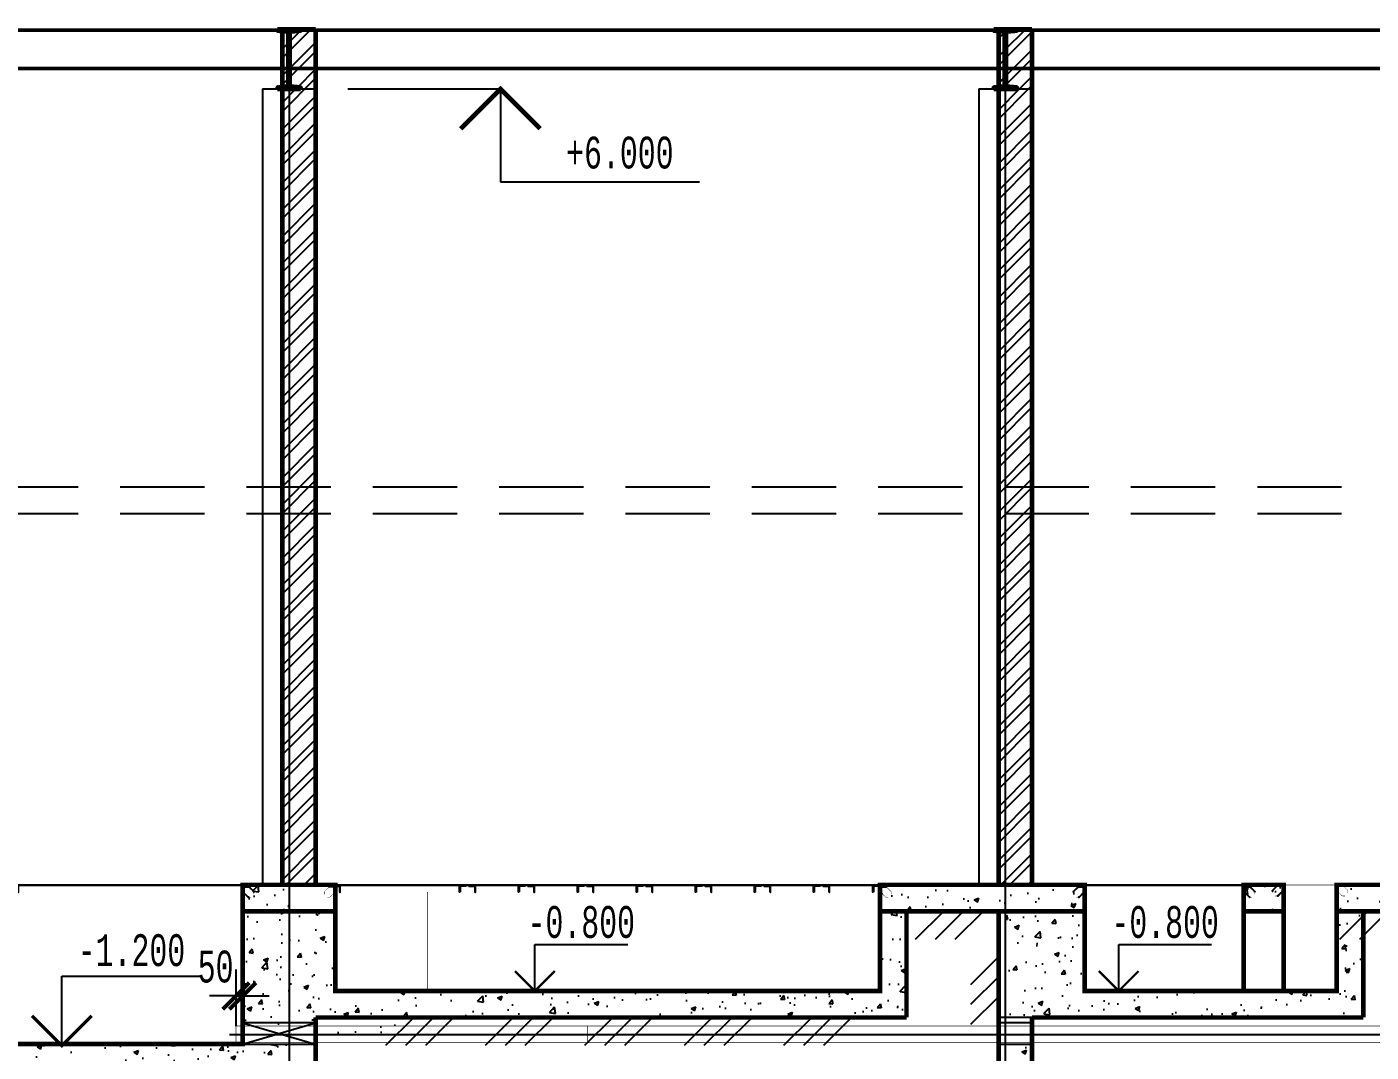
# Model space of a CAD drawing. Extents: x 419008 to 585152, y 366207 to 472224.
# Drawn here: x 521010 to 531145, y 416766 to 424494 of the extents above; entities that cross this region are included whole.
import ezdxf
from ezdxf.enums import TextEntityAlignment as Align

# ---------------------------------------------------------------- set-up
doc = ezdxf.new("R2010")
doc.units = 0
doc.header["$LTSCALE"] = 50
doc.header["$PDSIZE"] = -5
for name, pattern in [('CACHE', [0.375, 0.25, -0.125]), ('CONTINOUS', [16, 16, -1e-13]), ('DASHDOTX2', [2, 1, -0.5, 0, -0.5]), ('DASHED', [19.05, 12.7, -6.35]), ('HIDDEN4', [10, 5, -5])]:
    doc.linetypes.add(name, pattern=pattern)
doc.layers.get('0').update_dxf_attribs({"linetype": 'CONTINUOUS'})
doc.layers.get('Defpoints').update_dxf_attribs({"linetype": 'CONTINUOUS'})
for name, color, linetype in [('AXIS', 40, 'CONTINUOUS'), ('BRICK', 2, 'CONTINUOUS'), ('Metall', 230, 'CONTINUOUS'), ('WALL', 5, 'CONTINUOUS')]:
    doc.layers.add(name, color=color, linetype=linetype)
doc.styles.add('ST_1', font='monotxt.shx', dxfattribs={"width": 0.65, "height": 300})
doc.styles.add('ST_2', font='monotxt.shx', dxfattribs={"width": 0.65, "height": 240})
doc.styles.get("Standard").update_dxf_attribs({"font": 'monotxt.shx', "width": 0.65, "height": 300})
doc.dimstyles.get("Standard").update_dxf_attribs({"dimtxt": 300, "dimasz": 300, "dimexe": 2, "dimexo": 2, "dimgap": 0.09, "dimtad": 1, "dimdec": 0, "dimzin": 0, "dimdsep": 46, "dimtxsty": 'Standard', "dimcen": 0.09, "dimadec": 0, "dimazin": 0, "dimtfac": 1, "dimtdec": 0, "dimtofl": 0, "dimtmove": 0, "dimatfit": 3, "dimfxl": 1, "dimtolj": 1, "dimtzin": 0, "dimarcsym": 0})
pattern_1 = [(50, (254863.53, 336057.43), (364.36934, -31.87817), [38.1, -419.1]), (355, (254863.53, 336057.43), (-70.48565, 382.1133), [30.48, -335.28]), (100.451, (254893.9, 336054.77), (293.885, 350.23338), [32.38, -356.18]), (46.1842, (254863.53, 336159.03), (542.1581, -84.08466), [57.15, -628.65]), (96.6356, (254908.7, 336152), (474.8085, 494.8511), [48.57, -534.27]), (351.184, (254863.5, 336159), (474.8092, 494.8502), [45.72, -502.92]), (21, (254914.33, 336133.63), (303.22976, -204.53104), [38.1, -419.1]), (326, (254914.33, 336133.63), (123.60406, 368.37593), [30.48, -335.28]), (71.4514, (254939.6, 336116.58), (426.833, 163.8457), [32.38, -356.18]), (37.5, (254863.53, 336057.43), (6.177207, 169.11008), [0, -331.216, 0, -340.36, 0, -336.55]), (7.5, (254863.53, 336057.43), (133.63933, 200.36115), [0, -194.056, 0, -323.596, 0, -128.27]), (327.5, (254750.24, 336057.43), (271.18119, -11.45749), [0, -127, 0, -396.24, 0, -525.78]), (317.5, (254699.44, 336057.43), (296.25836, 50.85298), [0, -165.1, 0, -263.144, 0, -373.38])]
pattern_2 = [(45, (0, 3026.19), (-101.02788, 101.02788), []), (45, (67.35, 3026.19), (-101.02788, 101.02788), [])]

# ---------------------------------------------------------------- blocks, each defined once
blk = doc.blocks.new('o_3')
at = {"linetype": 'Continuous'}
for p, q in [((0, 0), (0, -7)), ((0, -7), (15, -7))]:
    blk.add_line(p, q, dxfattribs=at)
at = {"color": 7, "linetype": 'Continuous', "const_width": 0.35}
blk.add_lwpolyline([(-3, -3), (0, 0), (3, -3)], dxfattribs=at)
blk = doc.blocks.new('A$C7C8A6784')
blk.add_hatch(color=244).paths.add_polyline_path([(-5, -10), (-5, -48, 0.414214), (-4, -50), (0, -50), (0, 0), (-50, 0), (-50, -4, 0.414214), (-48, -5), (-10, -5, -0.414214)])
at = {"color": 244}
blk.add_lwpolyline([(0, 0), (-50, 0), (-50, -4, 0.414214), (-48, -5), (-10, -5, -0.414214), (-5, -10), (-5, -48, 0.414214), (-4, -50), (0, -50)], format="xyb", close=True, dxfattribs=at)
at = {"color": 244, "const_width": 3}
blk.add_lwpolyline([(-84, -62), (-84, -46, -0.198912), (-81, -39), (-51, -10, -0.198912), (-44, -7), (-17, -7, -0.414214), (-7, -17), (-7, -44, -0.198912), (-10, -51), (-39, -81, -0.198912), (-46, -84), (-62, -84)], format="xyb", dxfattribs=at)
blk = doc.blocks.new('A$C765538DE')
at = {"ltscale": 350}
for color, points in [(200, [(50.5, 5), (-1750.5, 5), (-1750.5, 9), (50.5, 9)]), (204, [(-1695.5, -4.5), (-1695.5, -43.5, 0.4142136), (-1694, -45), (-1690.5, -45), (-1690.5, 5), (-1740.5, 5), (-1740.5, 1.5, 0.4142136), (-1739, 0), (-1700, 0, -0.4142136)]), (204, [(0, 0), (39, 0, 0.4142136), (40.5, 1.5), (40.5, 5), (-9.5, 5), (-9.5, -45), (-6, -45, 0.4142136), (-4.5, -43.5), (-4.5, -4.5, -0.4142136)])]:
    blk.add_hatch(color=color, dxfattribs=at).paths.add_polyline_path(points)
at = {"color": 200, "ltscale": 350}
blk.add_lwpolyline([(50.5, 5), (-1750.5, 5), (-1750.5, 9), (50.5, 9)], close=True, dxfattribs=at)
at = {"color": 204, "ltscale": 350}
for points in [[(-1690.5, 5), (-1740.5, 5), (-1740.5, 1.5, 0.4142136), (-1739, 0), (-1700, 0, -0.4142136), (-1695.5, -4.5), (-1695.5, -43.5, 0.4142136), (-1694, -45), (-1690.5, -45)], [(-9.5, 5), (40.5, 5), (40.5, 1.5, -0.4142136), (39, 0), (0, 0, 0.4142136), (-4.5, -4.5), (-4.5, -43.5, -0.4142136), (-6, -45), (-9.5, -45)]]:
    blk.add_lwpolyline(points, format="xyb", close=True, dxfattribs=at)
at = {"color": 204, "ltscale": 350, "const_width": 2}
for points in [[(-1690.5, 0), (-9.5, 0)], [(-1690.5, -45), (-9.5, -45)]]:
    blk.add_lwpolyline(points, dxfattribs=at)
blk = doc.blocks.new('A$C207459C2')
at = {"ltscale": 350}
for color, points in [(200, [(50.5, 5), (-394.5, 5), (-394.5, 9), (50.5, 9)]), (204, [(-339.5, -4.5), (-339.5, -43.5, 0.4142136), (-338, -45), (-334.5, -45), (-334.5, 5), (-384.5, 5), (-384.5, 1.5, 0.4142136), (-383, 0), (-344, 0, -0.4142136)]), (204, [(0, 0), (39, 0, 0.4142136), (40.5, 1.5), (40.5, 5), (-9.5, 5), (-9.5, -45), (-6, -45, 0.4142136), (-4.5, -43.5), (-4.5, -4.5, -0.4142136)])]:
    blk.add_hatch(color=color, dxfattribs=at).paths.add_polyline_path(points)
at = {"color": 200, "ltscale": 350}
blk.add_lwpolyline([(50.5, 5), (-394.5, 5), (-394.5, 9), (50.5, 9)], close=True, dxfattribs=at)
at = {"color": 204, "ltscale": 350}
for points in [[(-334.5, 5), (-384.5, 5), (-384.5, 1.5, 0.4142136), (-383, 0), (-344, 0, -0.4142136), (-339.5, -4.5), (-339.5, -43.5, 0.4142136), (-338, -45), (-334.5, -45)], [(-9.5, 5), (40.5, 5), (40.5, 1.5, -0.4142136), (39, 0), (0, 0, 0.4142136), (-4.5, -4.5), (-4.5, -43.5, -0.4142136), (-6, -45), (-9.5, -45)]]:
    blk.add_lwpolyline(points, format="xyb", close=True, dxfattribs=at)
at = {"color": 204, "linetype": 'CACHE', "ltscale": 350, "const_width": 2}
blk.add_lwpolyline([(-334.5, 0), (-9.5, 0)], dxfattribs=at)
at = {"color": 204, "ltscale": 350, "const_width": 2}
blk.add_lwpolyline([(-334.5, -45), (-9.5, -45)], dxfattribs=at)
blk = doc.blocks.new('A$C74D87A58')
at = {"ltscale": 350}
for color, points in [(200, [(50.5, 5), (-969.5, 5), (-969.5, 9), (50.5, 9)]), (204, [(-959.5, 5), (-959.5, 1.5, 0.4142136), (-958, 0), (-919, 0, -0.4142136), (-914.5, -4.5), (-914.5, -43.5, 0.4142136), (-913, -45), (-909.5, -45), (-909.5, 5)]), (204, [(-9.5, 5), (-9.5, -45), (-6, -45, 0.4142136), (-4.5, -43.5), (-4.5, -4.5, -0.4142136), (0, 0), (39, 0, 0.4142136), (40.5, 1.5), (40.5, 5)])]:
    blk.add_hatch(color=color, dxfattribs=at).paths.add_polyline_path(points)
at = {"color": 200, "ltscale": 350}
blk.add_lwpolyline([(50.5, 5), (-969.5, 5), (-969.5, 9), (50.5, 9)], close=True, dxfattribs=at)
at = {"color": 204, "ltscale": 350}
for points in [[(-909.5, 5), (-959.5, 5), (-959.5, 1.5, 0.4142136), (-958, 0), (-919, 0, -0.4142136), (-914.5, -4.5), (-914.5, -43.5, 0.4142136), (-913, -45), (-909.5, -45)], [(-9.5, 5), (40.5, 5), (40.5, 1.5, -0.4142136), (39, 0), (0, 0, 0.4142136), (-4.5, -4.5), (-4.5, -43.5, -0.4142136), (-6, -45), (-9.5, -45)]]:
    blk.add_lwpolyline(points, format="xyb", close=True, dxfattribs=at)
at = {"color": 204, "linetype": 'CACHE', "ltscale": 350, "const_width": 2}
blk.add_lwpolyline([(-909.5, 0), (-9.5, 0)], dxfattribs=at)
at = {"color": 204, "ltscale": 350, "const_width": 2}
blk.add_lwpolyline([(-909.5, -45), (-9.5, -45)], dxfattribs=at)
blk = doc.blocks.new('A$C377806D1')
at = {"ltscale": 350}
for color, points in [(200, [(1251, 5), (-50, 5), (-50, 9), (1251, 9)]), (204, [(4, -4), (4, -44, 0.414214), (6, -45), (10, -45), (10, 5), (-40, 5), (-40, 2, 0.414214), (-39, 0), (0, 0, -0.414214)]), (204, [(1200, 0), (1239, 0, 0.414214), (1241, 2), (1241, 5), (1191, 5), (1191, -45), (1194, -45, 0.414214), (1196, -44), (1196, -4, -0.414214)])]:
    blk.add_hatch(color=color, dxfattribs=at).paths.add_polyline_path(points)
at = {"color": 200, "ltscale": 350}
blk.add_lwpolyline([(1251, 5), (-50, 5), (-50, 9), (1251, 9)], close=True, dxfattribs=at)
at = {"color": 204, "ltscale": 350}
for points in [[(10, 5), (-40, 5), (-40, 2, 0.414214), (-39, 0), (0, 0, -0.414214), (4, -4), (4, -44, 0.414214), (6, -45), (10, -45)], [(1191, 5), (1241, 5), (1241, 2, -0.414214), (1239, 0), (1200, 0, 0.414214), (1196, -4), (1196, -44, -0.414214), (1194, -45), (1191, -45)]]:
    blk.add_lwpolyline(points, format="xyb", close=True, dxfattribs=at)
at = {"color": 204, "linetype": 'CACHE', "ltscale": 350, "const_width": 2}
blk.add_lwpolyline([(10, 0), (1191, 0)], dxfattribs=at)
at = {"color": 204, "ltscale": 350, "const_width": 2}
blk.add_lwpolyline([(10, -45), (1191, -45)], dxfattribs=at)
blk = doc.blocks.new('_ARCHTICK')
at = {"color": 0, "linetype": 'ByBlock', "const_width": 0.15}
blk.add_lwpolyline([(-0.5, -0.5), (0.5, 0.5)], dxfattribs=at)
blk = doc.blocks.new('*D55')
at = {"layer": 'Defpoints', "color": 0, "linetype": 'CONTINOUS', "transparency": 16777216}
for p in [(522637, 417189), (522587, 416961), (522637, 416961)]:
    blk.add_point(p, dxfattribs=at)
at = {"layer": 'WALL', "color": 174, "linetype": 'CONTINOUS', "lineweight": -2, "transparency": 16777216}
for p, q in [((522587, 416961), (522587, 417389)), ((522637, 416961), (522637, 417389)), ((522587, 417189), (522387, 417189)), ((522587, 417189), (522637, 417189)), ((522637, 417189), (522837, 417189))]:
    blk.add_line(p, q, dxfattribs=at)
at = {"layer": 'WALL', "color": 174, "linetype": 'CONTINOUS', "lineweight": -2, "transparency": 16777216, "xscale": 200, "yscale": 200, "zscale": 200}
blk.add_blockref('_ARCHTICK', (522587, 417189), dxfattribs=at)
at = {"layer": 'WALL', "color": 174, "linetype": 'CONTINOUS', "lineweight": -2, "transparency": 16777216, "xscale": 200, "yscale": 200, "zscale": 200, "rotation": 180}
blk.add_blockref('_ARCHTICK', (522637, 417189), dxfattribs=at)
at = {"layer": 'WALL', "color": 174, "linetype": 'CONTINOUS', "transparency": 16777216, "insert": (522433, 417409), "char_height": 240, "attachment_point": 5, "style": 'ST_2'}
blk.add_mtext('\\A1;50', dxfattribs=at)
blk = doc.blocks.new('o_1')
at = {"linetype": 'Continuous'}
for p, q in [((0, 7), (14, 7)), ((0, 0), (0, 7))]:
    blk.add_line(p, q, dxfattribs=at)
at = {"color": 7, "linetype": 'Continuous', "const_width": 0.35}
blk.add_lwpolyline([(-3, 3), (0, 0), (3, 3)], dxfattribs=at)

msp = doc.modelspace()

# ---------------------------------------------------------------- hatches: boundary and pattern name
at = {"layer": 'BRICK'}
h = msp.add_hatch(dxfattribs=at)
h.set_pattern_fill('ANSI32', color=256, scale=15, style=0)
h.set_pattern_definition(pattern_2)
h.paths.add_polyline_path([(523186.8, 424026.9), (522986.8, 424026.9), (522986.8, 421026.9), (523186.8, 421026.9)])
h.paths.add_polyline_path([(523186.8, 424176.9), (522991.4, 424176.9), (522991.4, 424060.6, 0.3888787), (523006.8, 424043.8), (523067.8, 424038.5, -0.3888787), (523074, 424031.7), (523074, 424026.9), (523186.8, 424026.9)])
h.paths.add_polyline_path([(523186.8, 424465.9), (523069.9, 424465.9, -0.0827729), (523067.8, 424465.4), (523006.8, 424460, 0.3888787), (522991.4, 424443.2), (522991.4, 424187.9), (523186.8, 424187.9)])
h.paths.add_polyline_path([(522982.1, 424443.2, 0.3888787), (522966.7, 424460), (522936.8, 424462.6), (522936.8, 424187.9), (522982.1, 424187.9)])
h.paths.add_polyline_path([(522982.1, 424176.9), (522936.8, 424176.9), (522936.8, 424041.2), (522966.7, 424043.8, 0.3888787), (522982.1, 424060.6)])
h.paths.add_polyline_path([(522986.8, 424026.9), (522936.8, 424026.9), (522936.8, 421026.9), (522986.8, 421026.9)])
h.paths.add_polyline_path([(523186.8, 421026.9), (522986.8, 421026.9), (522986.8, 420826.9), (523186.8, 420826.9)])
h.paths.add_polyline_path([(522986.8, 421026.9), (522936.8, 421026.9), (522936.8, 420826.9), (522986.8, 420826.9)])
h.paths.add_polyline_path([(523186.8, 420826.9), (522986.8, 420826.9), (522986.8, 418026.7), (523186.8, 418026.7)])
h.paths.add_polyline_path([(522986.8, 420826.9), (522936.8, 420826.9), (522936.8, 418026.7), (522986.8, 418026.7)])
h = msp.add_hatch(dxfattribs=at)
h.set_pattern_fill('ANSI32', color=256, scale=15, style=0)
h.set_pattern_definition(pattern_2)
h.paths.add_polyline_path([(528586.8, 424465.9), (528469.9, 424465.9, -0.0827729), (528467.8, 424465.4), (528406.8, 424460, 0.3888787), (528391.4, 424443.2), (528391.4, 424187.9), (528586.8, 424187.9)])
h.paths.add_polyline_path([(528382.1, 424443.2, 0.3888787), (528366.7, 424460), (528336.8, 424462.6), (528336.8, 424187.9), (528382.1, 424187.9)])
h.paths.add_polyline_path([(528586.8, 424176.9), (528391.4, 424176.9), (528391.4, 424060.6, 0.3888787), (528406.8, 424043.8), (528467.8, 424038.5, -0.3888787), (528474, 424031.7), (528474, 424026.9), (528586.8, 424026.9)])
h.paths.add_polyline_path([(528586.8, 424187.9), (528391.4, 424187.9), (528391.4, 424176.9), (528586.8, 424176.9)])
h.paths.add_polyline_path([(528382.1, 424187.9), (528336.8, 424187.9), (528336.8, 424176.9), (528382.1, 424176.9)])
h.paths.add_polyline_path([(528382.1, 424176.9), (528336.8, 424176.9), (528336.8, 424041.2), (528366.7, 424043.8, 0.3888787), (528382.1, 424060.6)])
h = msp.add_hatch(dxfattribs=at)
h.set_pattern_fill('ANSI32', color=256, scale=15, style=0)
h.set_pattern_definition(pattern_2)
h.paths.add_polyline_path([(528586.8, 424026.9), (528386.8, 424026.9), (528386.8, 421026.9), (528586.8, 421026.9)])
h.paths.add_polyline_path([(528386.8, 424026.9), (528336.8, 424026.9), (528336.8, 421026.9), (528386.8, 421026.9)])
h.paths.add_polyline_path([(528586.8, 421026.9), (528386.8, 421026.9), (528386.8, 420826.9), (528586.8, 420826.9)])
h.paths.add_polyline_path([(528386.8, 421026.9), (528336.8, 421026.9), (528336.8, 420826.9), (528386.8, 420826.9)])
h.paths.add_polyline_path([(528586.8, 420826.9), (528386.8, 420826.9), (528386.8, 418026.7), (528586.8, 418026.7)])
h.paths.add_polyline_path([(528386.8, 420826.9), (528336.8, 420826.9), (528336.8, 418026.7), (528386.8, 418026.7)])
at = {"layer": 'WALL', "linetype": 'CONTINOUS'}
h = msp.add_hatch(dxfattribs=at)
h.set_pattern_fill('AR-CONC', color=256, scale=2, style=0)
h.set_pattern_definition(pattern_1)
h.paths.add_polyline_path([(522986.8, 418026.7), (522687.3, 418026.7), (522687.3, 418008.7), (522720.6, 417975.4), (522720.6, 417971.2), (522720.6, 417933.9), (522683.3, 417933.9), (522679.1, 417933.9), (522645.3, 417967.7), (522636.8, 417967.7), (522636.8, 417826.7), (522986.8, 417826.7)])
h.paths.add_polyline_path([(523336.8, 417826.7), (522986.8, 417826.7), (522986.8, 416898.9), (523840.1, 416898.9), (523770.8, 417026.7), (527641.8, 417026.7), (527641.8, 417826.7), (527441.8, 417826.7), (527441.8, 417226.7), (523336.8, 417226.7)])
h = msp.add_hatch(dxfattribs=at)
h.set_pattern_fill('AR-CONC', color=256, scale=2, style=0)
h.set_pattern_definition(pattern_1)
h.paths.add_polyline_path([(528386.8, 418026.7), (527446.8, 418026.7), (527446.8, 418017.7), (527491.8, 418017.7), (527491.8, 418009.2), (527525.6, 417975.4), (527525.6, 417971.2, 0.1989124), (527522.7, 417978.3), (527493.2, 418007.8, 0.1989124), (527486.1, 418010.7), (527458.8, 418010.7, 0.4142136), (527448.8, 418000.7), (527448.8, 417973.4, 0.1989124), (527451.7, 417966.3), (527484.1, 417933.9), (527488.3, 417933.9, -0.1989124), (527481.2, 417936.8), (527450.3, 417967.7), (527441.8, 417967.7), (527441.8, 417826.7), (528336.8, 417826.7), (528386.8, 417826.7)])
h.paths.add_polyline_path([(528984.8, 417967.7), (528976.3, 417967.7), (528942.4, 417933.9), (528938.3, 417933.9, 0.1989124), (528945.3, 417936.8), (528974.8, 417966.3, 0.1989124), (528977.8, 417973.4), (528977.8, 418000.7, 0.4142136), (528967.8, 418010.7), (528940.4, 418010.7, 0.1989124), (528933.3, 418007.8), (528903.8, 417978.3, 0.1989124), (528900.9, 417971.2), (528900.9, 417975.4), (528934.8, 418009.2), (528934.8, 418022.7), (528934.3, 418022.7), (528934.3, 418026.7), (528386.8, 418026.7), (528386.8, 417826.7), (528984.8, 417826.7)])
h = msp.add_hatch(dxfattribs=at)
h.set_pattern_fill('AR-CONC', color=256, scale=2, style=0)
h.set_pattern_definition(pattern_1)
h.paths.add_polyline_path([(531084.8, 417826.7), (530884.8, 417826.7), (530884.8, 417226.7), (531084.8, 417226.7)])
h.paths.add_polyline_path([(530474.8, 417975.3, 0.1989124), (530477.8, 417982.4), (530477.8, 418009.7, 0.4142136), (530467.8, 418019.7), (530440.4, 418019.7, 0.1989124), (530433.3, 418016.8), (530403.8, 417987.3, 0.1989124), (530400.9, 417980.2), (530400.9, 417984.4), (530434.8, 418018.2), (530434.8, 418026.7), (530235.6, 418026.7), (530235.6, 418022.7), (530225.6, 418022.7), (530225.6, 418017.7), (530234.8, 418017.7), (530234.8, 418009.2), (530265.7, 417978.3), (530268.6, 417975.4), (530268.6, 417971.2, 0.1989124), (530265.7, 417978.3), (530236.2, 418007.8, 0.1989124), (530229.1, 418010.7), (530201.8, 418010.7, 0.4142136), (530191.8, 418000.7), (530191.8, 417973.4, 0.1989124), (530194.7, 417966.3), (530224.2, 417936.8, 0.1989124), (530231.3, 417933.9), (530227.1, 417933.9), (530193.3, 417967.7), (530184.8, 417967.7), (530184.8, 417826.7), (530484.8, 417826.7), (530484.8, 417976.7), (530476.3, 417976.7), (530442.4, 417942.9), (530438.3, 417942.9, 0.1989124), (530445.3, 417945.8)])
h = msp.add_hatch(dxfattribs=at)
h.set_pattern_fill('AR-CONC', color=256, scale=2, style=0)
h.set_pattern_definition(pattern_1)
h.paths.add_polyline_path([(533684.5, 417933.9), (533680.3, 417933.9, 0.0057558), (533680.6, 417933.9, 0.0529075), (533682.7, 417934.1, 0.1386133), (533687.4, 417936.8), (533716.9, 417966.3, 0.1989124), (533719.8, 417973.4), (533719.8, 418000.7, 0.4142136), (533709.8, 418010.7), (533682.5, 418010.7, 0.1989124), (533675.4, 418007.8), (533645.9, 417978.3, 0.1989124), (533643, 417971.2), (533643, 417975.4), (533676.8, 418009.2), (533676.8, 418022.7), (533676.3, 418022.7), (533676.3, 418026.7), (531586.8, 418026.7), (531586.8, 417826.7), (533526.8, 417826.7), (533726.8, 417826.7), (533726.8, 417967.7), (533718.3, 417967.7)])
h.paths.add_polyline_path([(531586.8, 418026.7), (530934.8, 418026.7), (530934.8, 418018.2), (530968.6, 417984.4), (530968.6, 417980.2, 0.1989124), (530965.7, 417987.3), (530936.2, 418016.8, 0.1989124), (530929.1, 418019.7), (530901.8, 418019.7, 0.4142136), (530891.8, 418009.7), (530891.8, 417982.4, 0.1989124), (530894.7, 417975.3), (530927.1, 417942.9), (530931.3, 417942.9, -0.1989124), (530924.2, 417945.8), (530893.3, 417976.7), (530884.8, 417976.7), (530884.8, 417826.7), (531586.8, 417826.7)])
h = msp.add_hatch(dxfattribs=at)
h.set_pattern_fill('AR-CONC', color=256, scale=2, style=0)
h.set_pattern_definition(pattern_1)
h.paths.add_polyline_path([(522986.8, 417826.7), (522636.8, 417826.7), (522636.8, 416898.9), (522884.6, 416898.9), (522986.8, 416928.6)])
h = msp.add_hatch(dxfattribs=at)
h.set_pattern_fill('AR-CONC', color=256, scale=2, style=0)
h.set_pattern_definition(pattern_1)
h.paths.add_polyline_path([(528984.8, 417826.7), (528386.8, 417826.7), (528386.8, 417026.7), (528984.8, 417026.7)])
h.paths.add_polyline_path([(528586.8, 416826.7), (528386.8, 416826.7), (528386.8, 416026.7), (528586.8, 416026.7)])
h.paths.add_polyline_path([(528386.8, 416836.4), (528351.9, 416836.4), (528336.8, 416826.7), (528336.8, 416026.7), (528386.8, 416026.7)])
h = msp.add_hatch(dxfattribs=at)
h.set_pattern_fill('AR-CONC', color=256, scale=2, style=0)
h.set_pattern_definition(pattern_1)
h.paths.add_polyline_path([(531084.8, 417226.7), (528984.8, 417226.7), (528984.8, 417026.7), (531084.8, 417026.7)])
h = msp.add_hatch(dxfattribs=at)
h.set_pattern_fill('AR-CONC', color=256, scale=2, style=0)
h.set_pattern_definition(pattern_1)
h.paths.add_polyline_path([(522986.8, 416826.7), (522636.9, 416826.7), (520134.8, 416826.7), (519934.8, 416826.7), (519934.8, 416626.7), (522936.8, 416626.7), (522936.8, 416026.7), (522986.8, 416026.7)])

# ---------------------------------------------------------------- linework, layer by layer
at = {"layer": 'AXIS', "linetype": 'Continuous'}
for p, q in [((522986.8, 424476.9), (522986.8, 412934.4)), ((528386.8, 424476.9), (528386.8, 412934.4))]:
    msp.add_line(p, q, dxfattribs=at)
at = {"layer": 'BRICK', "const_width": 35}
for points in [[(522936.8, 424476.9), (522936.8, 418026.9)], [(522936.8, 424476.9), (523186.8, 424476.9)], [(523186.8, 424476.9), (523186.8, 418026.9)], [(528336.8, 424476.9), (528586.8, 424476.9)], [(528336.8, 424476.9), (528336.8, 418026.9)], [(528586.8, 424476.9), (528586.8, 418026.9)]]:
    msp.add_lwpolyline(points, dxfattribs=at)
at = {"layer": 'Metall'}
for p, q in [((522786.8, 424026.9), (522786.8, 418026.9)), ((523186.8, 424026.9), (523186.8, 418026.9)), ((528186.8, 424026.9), (528186.8, 418026.9)), ((528586.8, 424026.9), (528586.8, 418026.9))]:
    msp.add_line(p, q, dxfattribs=at)
for points in [[(522786.8, 424026.9), (523186.8, 424026.9)], [(528186.8, 424026.9), (528586.8, 424026.9)]]:
    msp.add_lwpolyline(points, dxfattribs=at)
at = {"layer": 'WALL'}
for p, q in [((510956.8, 424476.9), (535886.8, 424476.9)), ((511124, 424465.9), (535886.8, 424465.9)), ((511041.4, 424187.9), (535886.8, 424187.9)), ((511041.4, 424176.9), (535886.8, 424176.9)), ((523428.7, 424026.9), (524580.8, 424026.9))]:
    msp.add_line(p, q, dxfattribs=at)
at = {"layer": 'WALL', "linetype": 'CONTINOUS'}
for p, q in [((527919.5, 417826.7), (527707.3, 417614.6)), ((528069.5, 417826.7), (527857.3, 417614.6)), ((528219.5, 417826.7), (528007.3, 417614.6)), ((531118.5, 417826.7), (530906.3, 417614.6)), ((531268.5, 417826.7), (531056.3, 417614.6)), ((528336.8, 417485.6), (528124.6, 417273.5)), ((528336.8, 417335.6), (528124.6, 417123.5)), ((528336.8, 417185.6), (528124.6, 416973.5)), ((522636.8, 416986.9), (523186.8, 416826.7)), ((522636.9, 416826.7), (523186.6, 416986.9)), ((523927, 417026.7), (523714.9, 416814.6)), ((524077, 417026.7), (523864.9, 416814.6)), ((524227, 417026.7), (524014.9, 416814.6)), ((524677, 417026.7), (524464.9, 416814.6)), ((524827, 417026.7), (524614.9, 416814.6)), ((524977, 417026.7), (524764.9, 416814.6)), ((525427, 417026.7), (525214.9, 416814.6)), ((525577, 417026.7), (525364.9, 416814.6)), ((525727, 417026.7), (525514.9, 416814.6)), ((526177, 417026.7), (525964.9, 416814.6)), ((526327, 417026.7), (526114.9, 416814.6)), ((526477, 417026.7), (526264.9, 416814.6)), ((526927, 417026.7), (526714.9, 416814.6)), ((527077, 417026.7), (526864.9, 416814.6)), ((527227, 417026.7), (527014.9, 416814.6))]:
    msp.add_line(p, q, dxfattribs=at)
at = {"layer": 'WALL', "ltscale": 350}
msp.add_line((528336.8, 417026.7), (528336.8, 417826.7), dxfattribs=at)
at = {"layer": 'WALL', "linetype": 'CONTINOUS', "const_width": 35}
for points in [[(522899.6, 424472.1), (522899.6, 424476.9)], [(522899.6, 424476.9), (523074, 424476.9)], [(522905.7, 424465.4), (522966.7, 424460)], [(522982.1, 424060.6), (522982.1, 424443.2)], [(522991.4, 424060.6), (522991.4, 424443.2)], [(523067.8, 424465.4), (523006.8, 424460)], [(523074, 424476.9), (523074, 424472.1)], [(528299.6, 424472.1), (528299.6, 424476.9)], [(528299.6, 424476.9), (528474, 424476.9)], [(528305.7, 424465.4), (528366.7, 424460)], [(528382.1, 424060.6), (528382.1, 424443.2)], [(528391.4, 424060.6), (528391.4, 424443.2)], [(528467.8, 424465.4), (528406.8, 424460)], [(528474, 424476.9), (528474, 424472.1)], [(522899.6, 424026.9), (522899.6, 424031.7)], [(523074, 424026.9), (522899.6, 424026.9)], [(522905.7, 424038.5), (522966.7, 424043.8)], [(523067.8, 424038.5), (523006.8, 424043.8)], [(523074, 424031.7), (523074, 424026.9)], [(528299.6, 424026.9), (528299.6, 424031.7)], [(528474, 424026.9), (528299.6, 424026.9)], [(528305.7, 424038.5), (528366.7, 424043.8)], [(528467.8, 424038.5), (528406.8, 424043.8)], [(528474, 424031.7), (528474, 424026.9)], [(510956.8, 418026.7), (511046.8, 418026.7), (511046.8, 416826.7), (514836.8, 416826.7), (514836.8, 418026.7), (515688.8, 418026.7), (515688.8, 417226.7), (518909.8, 417226.7), (518909.8, 418026.7), (520134.8, 418026.7), (520134.8, 416826.7), (522636.8, 416826.7), (522636.8, 418026.7), (523336.8, 418026.7), (523336.8, 417226.7), (527441.8, 417226.7), (527441.8, 418026.7), (528984.8, 418026.7), (528984.8, 417226.7), (530884.8, 417226.7), (530884.8, 418026.7), (533726.8, 418026.7)], [(523336.8, 417826.7), (522636.8, 417826.7)], [(528336.8, 417826.7), (527441.8, 417826.7)], [(528336.8, 417826.7), (527641.8, 417826.7)], [(527641.8, 417826.7), (527641.8, 417026.7)], [(528586.8, 417026.7), (528586.8, 416026.7), (528336.8, 416026.7), (528336.8, 417826.7)], [(528336.8, 417826.7), (528984.8, 417826.7)], [(533526.8, 417826.7), (530884.8, 417826.7)], [(531084.8, 417826.7), (531084.8, 417026.7)], [(523186.8, 417026.7), (523186.8, 416026.7), (522936.8, 416026.7), (522936.8, 416626.7)], [(527641.8, 417026.7), (523186.8, 417026.7)], [(531084.8, 417026.7), (528586.8, 417026.7)]]:
    msp.add_lwpolyline(points, dxfattribs=at)
for points in [[(522899.6, 424472.1, 0.3888787), (522905.7, 424465.4)], [(522982.1, 424443.2, 0.3888787), (522966.7, 424460)], [(523006.8, 424460, 0.3888787), (522991.4, 424443.2)], [(523067.8, 424465.4, 0.3888787), (523074, 424472.1)], [(528299.6, 424472.1, 0.3888787), (528305.7, 424465.4)], [(528382.1, 424443.2, 0.3888787), (528366.7, 424460)], [(528406.8, 424460, 0.3888787), (528391.4, 424443.2)], [(528467.8, 424465.4, 0.3888787), (528474, 424472.1)], [(522905.7, 424038.5, 0.3888787), (522899.6, 424031.7)], [(522966.7, 424043.8, 0.3888787), (522982.1, 424060.6)], [(522991.4, 424060.6, 0.3888787), (523006.8, 424043.8)], [(523074, 424031.7, 0.3888787), (523067.8, 424038.5)], [(528305.7, 424038.5, 0.3888787), (528299.6, 424031.7)], [(528366.7, 424043.8, 0.3888787), (528382.1, 424060.6)], [(528391.4, 424060.6, 0.3888787), (528406.8, 424043.8)], [(528474, 424031.7, 0.3888787), (528467.8, 424038.5)]]:
    msp.add_lwpolyline(points, format="xyb", dxfattribs=at)
at = {"layer": 'WALL', "linetype": 'DASHED'}
for points in [[(511236.8, 421026.9), (572606.8, 421026.9)], [(511236.8, 420826.9), (572606.8, 420826.9)]]:
    msp.add_lwpolyline(points, dxfattribs=at)
at = {"layer": 'WALL', "linetype": 'CONTINOUS', "const_width": 35}
for points in [[(530184.8, 418026.7), (530484.8, 418026.7), (530484.8, 417826.7), (530184.8, 417826.7)], [(530184.8, 417826.7), (530484.8, 417826.7), (530484.8, 417226.7), (530184.8, 417226.7)]]:
    msp.add_lwpolyline(points, close=True, dxfattribs=at)
at = {"layer": 'WALL', "ltscale": 350, "const_width": 5}
for points in [[(520134.8, 416826.7), (520134.8, 416826.7), (522636.8, 416826.7), (522636.8, 418026.7), (523336.8, 418026.7), (523336.8, 417226.7), (527441.8, 417226.7), (527441.8, 418026.7), (528984.8, 418026.7), (528984.8, 417226.7), (530884.8, 417226.7), (530884.8, 418026.7), (533726.8, 418026.7), (533726.8, 416826.7), (534126.8, 416826.7), (534126.8, 418026.7), (535176.8, 418026.7), (535176.8, 416826.7), (535576.8, 416826.7), (535576.8, 418026.7), (535936.8, 418026.7)], [(524031.8, 417972.7), (524031.8, 417226.7), (527441.8, 417226.7), (527441.8, 417972.7)], [(530484.8, 418026.7), (530884.8, 418026.7)]]:
    msp.add_lwpolyline(points, dxfattribs=at)
at = {"layer": 'WALL'}
for points in [[(522643.8, 417969.2), (522643.8, 418010.7), (522685.3, 418010.7), (522720.6, 417975.4), (522720.6, 417971.2, 0.1989124), (522717.7, 417978.3), (522688.2, 418007.8, 0.1989124), (522681.1, 418010.7), (522653.8, 418010.7, 0.4142136), (522643.8, 418000.7), (522643.8, 417973.4, 0.1989124), (522646.7, 417966.3), (522679.1, 417933.9), (522683.3, 417933.9, -0.1989124), (522676.2, 417936.8), (522643.8, 417969.2)], [(528936.3, 418010.7), (528977.8, 418010.7), (528977.8, 417969.2), (528942.4, 417933.9), (528938.3, 417933.9, 0.1989124), (528945.3, 417936.8), (528974.8, 417966.3, 0.1989124), (528977.8, 417973.4), (528977.8, 418000.7, 0.4142136), (528967.8, 418010.7), (528940.4, 418010.7, 0.1989124), (528933.3, 418007.8), (528900.9, 417975.4), (528900.9, 417971.2, -0.1989124), (528903.8, 417978.3), (528936.3, 418010.7)], [(530484.8, 417976.7), (530479.8, 417976.7), (530479.8, 418017.2, 0.4142136), (530475.3, 418021.7), (530434.8, 418021.7), (530434.8, 418026.7), (530235.6, 418026.7), (530235.6, 418022.7), (530225.6, 418022.7), (530225.6, 418017.7), (530234.8, 418017.7), (530234.8, 418012.7), (530194.3, 418012.7, 0.4142136), (530189.8, 418008.2), (530189.8, 417967.7), (530184.8, 417967.7), (530184.8, 417826.7), (530484.8, 417826.7), (530484.8, 417976.7)], [(530268.6, 417971.2, 0.1989124), (530265.7, 417978.3), (530236.2, 418007.8, 0.1989124), (530229.1, 418010.7), (530201.8, 418010.7, 0.4142136), (530191.8, 418000.7), (530191.8, 417973.4, 0.1989124), (530194.7, 417966.3), (530227.1, 417933.9), (530231.3, 417933.9, -0.1989124), (530224.2, 417936.8), (530191.8, 417969.2), (530191.8, 418000.7, -0.4142136), (530201.8, 418010.7), (530233.3, 418010.7), (530268.6, 417975.4), (530268.6, 417971.2, 0.1989124)], [(530436.3, 418019.7), (530467.8, 418019.7, -0.4142136), (530477.8, 418009.7), (530477.8, 417978.2), (530442.4, 417942.9), (530438.3, 417942.9, 0.1989124), (530445.3, 417945.8), (530474.8, 417975.3, 0.1989124), (530477.8, 417982.4), (530477.8, 418009.7, 0.4142136), (530467.8, 418019.7), (530440.4, 418019.7, 0.1989124), (530433.3, 418016.8), (530400.9, 417984.4), (530400.9, 417980.2, -0.1989124), (530403.8, 417987.3), (530436.3, 418019.7)]]:
    msp.add_lwpolyline(points, format="xyb", close=True, dxfattribs=at)
at = {"layer": 'WALL', "linetype": 'HIDDEN4', "ltscale": 0.6, "const_width": 5}
for points in [[(525390.9, 416836.4), (522586.8, 416836.4), (522586.8, 416961.4), (531836.8, 416961.4), (531836.8, 416836.4), (525640.9, 416836.4)], [(528040.9, 416836.4), (525236.8, 416836.4), (525236.8, 416961.4), (534486.8, 416961.4), (534486.8, 416836.4), (528290.9, 416836.4)]]:
    msp.add_lwpolyline(points, dxfattribs=at)
at = {"layer": 'WALL', "linetype": 'CONTINOUS'}
for points in [[(522636.9, 416826.7), (523186.8, 416826.7), (523186.6, 416986.9), (522636.8, 416986.9)], [(528336.8, 416826.7), (528586.8, 416826.7), (528586.6, 416986.9), (528336.6, 416986.9)], [(528336.8, 416026.7), (528586.8, 416026.7), (528586.8, 417026.7), (528336.8, 417026.7)]]:
    msp.add_lwpolyline(points, close=True, dxfattribs=at)
at = {"layer": 'WALL', "linetype": 'DASHDOTX2', "ltscale": 350}
msp.add_lwpolyline([(522536.8, 416898.9), (531886.8, 416898.9)], dxfattribs=at)

# ---------------------------------------------------------------- block references
at = {"color": 7, "linetype": 'Continuous'}
for name, p, xscale, yscale, zscale in [('o_3', (524580.8, 424026.9), 100, 100, 100), ('o_1', (524839.9, 417226.7), 50, 50, 50), ('o_1', (529241.6, 417226.7), 50, 50, 50), ('o_1', (521273.8, 416814.3), 75, 75, 75)]:
    msp.add_blockref(name, p, dxfattribs=dict(at, xscale=xscale, yscale=yscale, zscale=zscale))
at = {"layer": 'WALL', "ltscale": 350}
for name, p in [('A$C765538DE', (522636.8, 418017.7)), ('A$C74D87A58', (524281.3, 418017.7)), ('A$C207459C2', (524726.3, 418017.7)), ('A$C207459C2', (525171.3, 418017.7)), ('A$C207459C2', (525616.3, 418017.7)), ('A$C207459C2', (526061.3, 418017.7)), ('A$C207459C2', (526506.3, 418017.7)), ('A$C207459C2', (526951.3, 418017.7)), ('A$C207459C2', (527396.3, 418017.7)), ('A$C377806D1', (528984.8, 418017.7))]:
    msp.add_blockref(name, p, dxfattribs=at)
at = {"layer": 'WALL', "rotation": 90}
for p in [(522636.8, 418017.7), (527441.8, 418017.7), (530184.8, 418017.7), (530884.8, 418026.7)]:
    msp.add_blockref('A$C7C8A6784', p, dxfattribs=at)
at = {"layer": 'WALL', "xscale": -1, "rotation": 270}
for p in [(523336.8, 418017.7), (528984.8, 418017.7), (530484.8, 418026.7)]:
    msp.add_blockref('A$C7C8A6784', p, dxfattribs=at)

# ---------------------------------------------------------------- texts
at = {"color": 7, "linetype": 'Continuous', "style": 'ST_1', "width": 0.65}
for s, p in [('+6.000', (525480.8, 423426.9)), ('-0.800', (525189.9, 417626.7)), ('-0.800', (529591.6, 417626.7)), ('-1.200', (521798.8, 417414.3))]:
    msp.add_text(s, height=240, dxfattribs=at).set_placement(p, align=Align.CENTER)

# ---------------------------------------------------------------- dimensions: what is measured, and where the dimension line sits
at = {"layer": 'WALL', "linetype": 'CONTINOUS'}
dim = msp.add_linear_dim(base=(522636.8, 417188.6), p1=(522586.8, 416961.4), p2=(522636.8, 416961.4), dimstyle='Standard', override={"dimscale": 100, "dimtxt": 225, "dimasz": 2, "dimexo": 0, "dimgap": 1, "dimtxsty": 'ST_2', "dimblk1": 'ARCHTICK', "dimblk2": 'ARCHTICK', "dimsah": 1, "dimcen": 3, "dimdle": 2, "dimclrd": 174, "dimclre": 174, "dimclrt": 174, "dimadec": 2, "dimtix": 1, "dimtofl": 1, "dimtmove": 2, "dimldrblk": 'ARCHTICK'}, dxfattribs=at)
dim.commit()
dim.dimension.update_dxf_attribs({"geometry": '*D55', "text_midpoint": (522433.2, 417408.6), "dimtype": 160})

doc.saveas('drawing.dxf')
